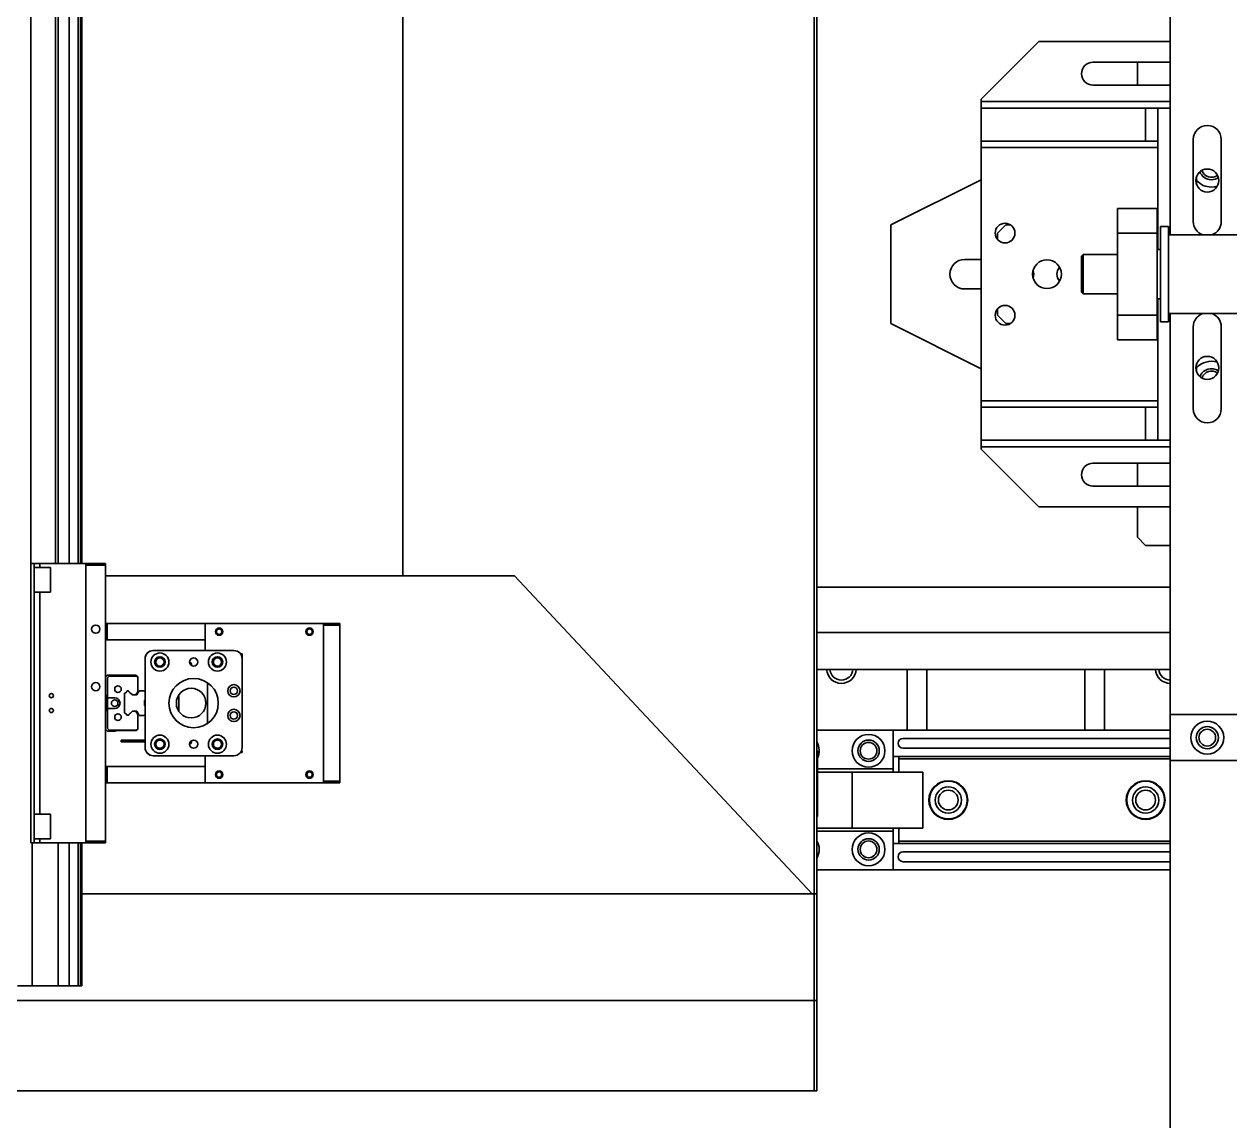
# Model space of a CAD drawing. Header units: millimetres. Extents: x -1052 to 3351, y 0 to 2015.
# Drawn here: x -389.1 to -378.26, y 1675.9 to 1685.77 of the extents above; entities that cross this region are included whole.
import ezdxf

# ---------------------------------------------------------------- set-up
doc = ezdxf.new("R2010")
doc.units = ezdxf.units.MM

msp = doc.modelspace()

# ---------------------------------------------------------------- linework, layer by layer
at = {"color": 7, "linetype": 'Continuous', "lineweight": 35}
for p, q in [((-389.0445, 1678.402), (-389.0445, 1705.5597)), ((-389.0445, 1678.402), (-389.0445, 1705.5597)), ((-388.8226, 1680.9166), (-388.8226, 1704.5835)), ((-388.8226, 1680.9166), (-388.8226, 1704.5835)), ((-388.7995, 1704.5835), (-388.7995, 1680.9166)), ((-388.7995, 1704.5835), (-388.7995, 1680.9166)), ((-388.6981, 1680.9166), (-388.6981, 1704.5835)), ((-388.6981, 1680.9166), (-388.6981, 1704.5835)), ((-388.6185, 1704.5835), (-388.6185, 1680.9166)), ((-388.6185, 1704.5835), (-388.6185, 1680.9166)), ((-388.5968, 1704.5835), (-388.5968, 1680.9166)), ((-388.5968, 1704.5835), (-388.5968, 1680.9166)), ((-388.5859, 1680.9166), (-388.5859, 1704.5835)), ((-388.5859, 1680.9166), (-388.5859, 1704.5835)), ((-378.7938, 1693.2956), (-378.7938, 1683.8749)), ((-378.7938, 1693.2956), (-378.7938, 1683.8749)), ((-381.9962, 1677.9434), (-381.9962, 1689.1186)), ((-381.9962, 1677.9434), (-381.9962, 1689.1186)), ((-381.974, 1677.9434), (-381.974, 1689.1408)), ((-381.974, 1677.9434), (-381.974, 1689.1408)), ((-385.6987, 1680.8056), (-385.6987, 1686.2342)), ((-385.6987, 1680.8056), (-385.6987, 1686.2342)), ((-379.9771, 1685.613), (-380.4948, 1685.0953)), ((-379.9771, 1685.613), (-380.4948, 1685.0953)), ((-378.7938, 1685.613), (-379.9771, 1685.613)), ((-378.7938, 1685.613), (-379.9771, 1685.613)), ((-378.7938, 1685.4281), (-379.489, 1685.4281)), ((-378.7938, 1685.4281), (-379.489, 1685.4281)), ((-379.0896, 1685.221), (-379.0896, 1685.4281)), ((-379.0896, 1685.221), (-379.0896, 1685.4281)), ((-379.489, 1685.221), (-378.7938, 1685.221)), ((-379.489, 1685.221), (-378.7938, 1685.221)), ((-380.4948, 1685.0953), (-380.4948, 1685.0731)), ((-380.4948, 1685.0953), (-380.4948, 1685.0731)), ((-380.4948, 1685.0139), (-380.4948, 1685.0731)), ((-380.4948, 1685.0731), (-378.7938, 1685.0731)), ((-380.4948, 1685.0139), (-380.4948, 1685.0731)), ((-380.4948, 1685.0731), (-378.7938, 1685.0731)), ((-380.4948, 1685.0139), (-380.4948, 1684.7181)), ((-380.4948, 1685.0139), (-379.0156, 1685.0139)), ((-380.4948, 1685.0139), (-380.4948, 1684.7181)), ((-380.4948, 1685.0139), (-379.0156, 1685.0139)), ((-379.0156, 1685.0139), (-379.0156, 1684.7181)), ((-379.0156, 1685.0139), (-378.9047, 1685.0139)), ((-379.0156, 1685.0139), (-379.0156, 1684.7181)), ((-379.0156, 1685.0139), (-378.9047, 1685.0139)), ((-378.9047, 1685.0139), (-378.9047, 1684.7181)), ((-378.9047, 1685.0139), (-378.7938, 1685.0139)), ((-378.9047, 1683.7418), (-378.9047, 1685.0139)), ((-378.9047, 1685.0139), (-378.9047, 1684.7181)), ((-378.9047, 1685.0139), (-378.7938, 1685.0139)), ((-378.9047, 1683.7418), (-378.9047, 1685.0139)), ((-380.4948, 1684.7181), (-379.0156, 1684.7181)), ((-380.4948, 1684.6589), (-380.4948, 1684.7181)), ((-380.4948, 1684.7181), (-379.0156, 1684.7181)), ((-380.4948, 1684.6589), (-380.4948, 1684.7181)), ((-379.0156, 1684.7181), (-378.9047, 1684.7181)), ((-379.0156, 1684.7181), (-378.9047, 1684.7181)), ((-378.5867, 1683.9933), (-378.5867, 1684.7329)), ((-378.5867, 1683.9933), (-378.5867, 1684.7329)), ((-378.3352, 1684.7329), (-378.3352, 1683.9933)), ((-378.3352, 1684.7329), (-378.3352, 1683.9933)), ((-380.4948, 1684.6589), (-380.4948, 1682.381)), ((-378.9047, 1684.6589), (-380.4948, 1684.6589)), ((-380.4948, 1684.6589), (-380.4948, 1682.381)), ((-378.9047, 1684.6589), (-380.4948, 1684.6589)), ((-378.5571, 1684.4015), (-378.5571, 1684.3246)), ((-378.5571, 1684.4015), (-378.5571, 1684.3246)), ((-380.4948, 1684.3705), (-381.3084, 1683.9637)), ((-380.4948, 1684.3705), (-381.3084, 1683.9637)), ((-379.2671, 1683.8897), (-379.2671, 1684.1116)), ((-379.2671, 1684.1116), (-378.9121, 1684.1116)), ((-379.2671, 1683.8897), (-379.2671, 1684.1116)), ((-379.2671, 1684.1116), (-378.9121, 1684.1116)), ((-378.9121, 1684.1116), (-378.9121, 1683.8897)), ((-378.9121, 1684.1116), (-378.9121, 1683.8897)), ((-381.3084, 1683.0762), (-381.3084, 1683.9637)), ((-381.3084, 1683.0762), (-381.3084, 1683.9637)), ((-380.2729, 1683.9637), (-380.3469, 1683.8897)), ((-380.2729, 1683.9637), (-380.3469, 1683.8897)), ((-380.2729, 1683.9637), (-380.2313, 1683.9637)), ((-380.2729, 1683.9637), (-380.2313, 1683.9637)), ((-378.8085, 1683.9489), (-378.8825, 1683.9489)), ((-378.8825, 1683.091), (-378.8825, 1683.9489)), ((-378.8085, 1683.9489), (-378.8825, 1683.9489)), ((-378.8825, 1683.091), (-378.8825, 1683.9489)), ((-378.8085, 1683.091), (-378.8085, 1683.9489)), ((-378.8085, 1683.091), (-378.8085, 1683.9489)), ((-380.3469, 1683.8897), (-380.3469, 1683.831)), ((-380.3469, 1683.8897), (-380.3469, 1683.831)), ((-378.9121, 1683.8897), (-379.2671, 1683.8897)), ((-379.2671, 1683.8897), (-379.2671, 1683.1501)), ((-378.9121, 1683.8897), (-379.2671, 1683.8897)), ((-379.2671, 1683.8897), (-379.2671, 1683.1501)), ((-378.9121, 1683.1501), (-378.9121, 1683.8897)), ((-378.9121, 1683.1501), (-378.9121, 1683.8897)), ((-378.1281, 1683.8749), (-378.8085, 1683.8749)), ((-378.1281, 1683.8749), (-378.8085, 1683.8749)), ((-378.8825, 1683.7418), (-378.9121, 1683.7418)), ((-378.8825, 1683.7418), (-378.9121, 1683.7418)), ((-380.6427, 1683.6531), (-380.4948, 1683.6531)), ((-380.6427, 1683.6531), (-380.4948, 1683.6531)), ((-379.5777, 1683.6974), (-379.5925, 1683.6826)), ((-379.5777, 1683.6974), (-379.5925, 1683.6826)), ((-379.5925, 1683.3572), (-379.5925, 1683.6826)), ((-379.5925, 1683.3572), (-379.5925, 1683.6826)), ((-379.2671, 1683.6974), (-379.5777, 1683.6974)), ((-379.5777, 1683.6974), (-379.5777, 1683.3429)), ((-379.2671, 1683.6974), (-379.5777, 1683.6974)), ((-379.5777, 1683.6974), (-379.5777, 1683.3429)), ((-380.4948, 1683.3868), (-380.6427, 1683.3868)), ((-380.4948, 1683.3868), (-380.6427, 1683.3868)), ((-379.5925, 1683.3572), (-379.5777, 1683.3424)), ((-379.5925, 1683.3572), (-379.5777, 1683.3424)), ((-379.5777, 1683.3429), (-379.5777, 1683.3424)), ((-379.5777, 1683.3429), (-379.5777, 1683.3424)), ((-379.5777, 1683.3424), (-379.2671, 1683.3424)), ((-379.5777, 1683.3424), (-379.2671, 1683.3424)), ((-378.9121, 1683.298), (-378.8825, 1683.298)), ((-378.9121, 1683.298), (-378.8825, 1683.298)), ((-378.9047, 1682.026), (-378.9047, 1683.298)), ((-378.9047, 1682.026), (-378.9047, 1683.298)), ((-380.3469, 1683.2088), (-380.3469, 1683.1501)), ((-380.3469, 1683.2088), (-380.3469, 1683.1501)), ((-381.3084, 1683.0762), (-380.4948, 1682.6694)), ((-381.3084, 1683.0762), (-380.4948, 1682.6694)), ((-380.3469, 1683.1501), (-380.2729, 1683.0762)), ((-380.3469, 1683.1501), (-380.2729, 1683.0762)), ((-380.2729, 1683.0762), (-380.2313, 1683.0762)), ((-380.2729, 1683.0762), (-380.2313, 1683.0762)), ((-379.2671, 1683.1501), (-378.9121, 1683.1501)), ((-379.2671, 1682.9283), (-379.2671, 1683.1501)), ((-379.2671, 1683.1501), (-378.9121, 1683.1501)), ((-379.2671, 1682.9283), (-379.2671, 1683.1501)), ((-378.9121, 1683.1501), (-378.9121, 1682.9283)), ((-378.9121, 1683.1501), (-378.9121, 1682.9283)), ((-378.8825, 1683.091), (-378.8085, 1683.091)), ((-378.8825, 1683.091), (-378.8085, 1683.091)), ((-378.8085, 1683.1649), (-378.1281, 1683.1649)), ((-378.8085, 1683.1649), (-378.1281, 1683.1649)), ((-378.7938, 1683.1649), (-378.7938, 1679.5557)), ((-378.7938, 1683.1649), (-378.7938, 1679.5557)), ((-378.5867, 1682.307), (-378.5867, 1683.0466)), ((-378.5867, 1682.307), (-378.5867, 1683.0466)), ((-378.3352, 1683.0466), (-378.3352, 1682.307)), ((-378.3352, 1683.0466), (-378.3352, 1682.307)), ((-378.9121, 1682.9283), (-379.2671, 1682.9283)), ((-378.9121, 1682.9283), (-379.2671, 1682.9283)), ((-378.5571, 1682.7152), (-378.5571, 1682.6384)), ((-378.5571, 1682.7152), (-378.5571, 1682.6384)), ((-380.4948, 1682.381), (-378.9047, 1682.381)), ((-380.4948, 1682.3218), (-380.4948, 1682.381)), ((-380.4948, 1682.381), (-378.9047, 1682.381)), ((-380.4948, 1682.3218), (-380.4948, 1682.381)), ((-380.4948, 1682.026), (-380.4948, 1682.3218)), ((-380.4948, 1682.3218), (-379.0156, 1682.3218)), ((-380.4948, 1682.026), (-380.4948, 1682.3218)), ((-380.4948, 1682.3218), (-379.0156, 1682.3218)), ((-379.0156, 1682.026), (-379.0156, 1682.3218)), ((-379.0156, 1682.3218), (-378.9047, 1682.3218)), ((-379.0156, 1682.026), (-379.0156, 1682.3218)), ((-379.0156, 1682.3218), (-378.9047, 1682.3218)), ((-378.9047, 1682.026), (-378.9047, 1682.3218)), ((-378.9047, 1682.026), (-378.9047, 1682.3218)), ((-380.4948, 1682.026), (-379.0156, 1682.026)), ((-380.4948, 1681.9668), (-380.4948, 1682.026)), ((-380.4948, 1682.026), (-379.0156, 1682.026)), ((-380.4948, 1681.9668), (-380.4948, 1682.026)), ((-379.0156, 1682.026), (-378.9047, 1682.026)), ((-379.0156, 1682.026), (-378.9047, 1682.026)), ((-378.7938, 1682.026), (-378.9047, 1682.026)), ((-378.7938, 1682.026), (-378.9047, 1682.026)), ((-380.4948, 1681.9668), (-380.4948, 1681.9446)), ((-378.7938, 1681.9668), (-380.4948, 1681.9668)), ((-380.4948, 1681.9668), (-380.4948, 1681.9446)), ((-378.7938, 1681.9668), (-380.4948, 1681.9668)), ((-380.4948, 1681.9446), (-379.9771, 1681.4269)), ((-380.4948, 1681.9446), (-379.9771, 1681.4269)), ((-379.489, 1681.8189), (-378.7938, 1681.8189)), ((-379.489, 1681.8189), (-378.7938, 1681.8189)), ((-379.0896, 1681.6118), (-379.0896, 1681.8189)), ((-379.0896, 1681.6118), (-379.0896, 1681.8189)), ((-378.7938, 1681.6118), (-379.489, 1681.6118)), ((-378.7938, 1681.6118), (-379.489, 1681.6118)), ((-378.7938, 1681.4269), (-379.9771, 1681.4269)), ((-378.7938, 1681.4269), (-379.9771, 1681.4269)), ((-379.0896, 1681.1532), (-379.0896, 1681.4269)), ((-379.0896, 1681.1532), (-379.0896, 1681.4269)), ((-379.0896, 1681.1532), (-379.0156, 1681.0793)), ((-379.0896, 1681.1532), (-379.0156, 1681.0793)), ((-378.7938, 1681.0793), (-379.0156, 1681.0793)), ((-378.7938, 1681.0793), (-379.0156, 1681.0793)), ((-389.0445, 1680.9166), (-389.0149, 1680.9166)), ((-389.0445, 1680.9166), (-389.0149, 1680.9166)), ((-389.0149, 1680.9166), (-389.0149, 1680.8796)), ((-389.0149, 1680.9166), (-388.9631, 1680.9166)), ((-389.0149, 1680.9166), (-389.0149, 1680.8796)), ((-389.0149, 1680.9166), (-388.9631, 1680.9166)), ((-388.9631, 1680.8796), (-388.9631, 1680.9166)), ((-388.9631, 1680.9166), (-388.549, 1680.9166)), ((-388.9631, 1680.8796), (-388.9631, 1680.9166)), ((-388.9631, 1680.9166), (-388.549, 1680.9166)), ((-388.549, 1678.4019), (-388.549, 1680.9166)), ((-388.3715, 1680.9166), (-388.549, 1680.9166)), ((-388.549, 1678.4019), (-388.549, 1680.9166)), ((-388.3715, 1680.9166), (-388.549, 1680.9166)), ((-388.549, 1678.4167), (-388.549, 1680.9018)), ((-388.549, 1680.9018), (-388.3715, 1680.9018)), ((-388.549, 1678.4167), (-388.549, 1680.9018)), ((-388.549, 1680.9018), (-388.3715, 1680.9018)), ((-388.3715, 1680.9166), (-388.3715, 1680.9018)), ((-388.3715, 1680.9166), (-388.3715, 1680.9018)), ((-388.3715, 1680.9018), (-388.3715, 1678.4167)), ((-388.3715, 1680.9018), (-388.3715, 1678.4167)), ((-388.9631, 1680.8796), (-389.0149, 1680.8796)), ((-389.0149, 1680.8796), (-389.0149, 1680.6577)), ((-388.9631, 1680.8796), (-389.0149, 1680.8796)), ((-389.0149, 1680.8796), (-389.0149, 1680.6577)), ((-388.867, 1680.8796), (-388.9631, 1680.8796)), ((-388.867, 1680.8796), (-388.9631, 1680.8796)), ((-388.867, 1680.6577), (-388.867, 1680.8796)), ((-388.867, 1680.6577), (-388.867, 1680.8796)), ((-388.3715, 1680.8056), (-384.6944, 1680.8056)), ((-388.3715, 1680.8056), (-384.6944, 1680.8056)), ((-384.6944, 1680.8056), (-382.0167, 1677.9434)), ((-384.6944, 1680.8056), (-382.0167, 1677.9434)), ((-378.7938, 1680.7021), (-381.974, 1680.7021)), ((-378.7938, 1680.7021), (-381.974, 1680.7021)), ((-389.0149, 1680.6577), (-389.0149, 1678.6608)), ((-388.9631, 1680.6577), (-389.0149, 1680.6577)), ((-389.0149, 1680.6577), (-389.0149, 1678.6608)), ((-388.9631, 1680.6577), (-389.0149, 1680.6577)), ((-388.9631, 1678.6608), (-388.9631, 1680.6577)), ((-388.9631, 1680.6577), (-388.867, 1680.6577)), ((-388.9631, 1678.6608), (-388.9631, 1680.6577)), ((-388.9631, 1680.6577), (-388.867, 1680.6577)), ((-388.3567, 1680.3767), (-388.3715, 1680.3767)), ((-388.3567, 1680.3767), (-388.3715, 1680.3767)), ((-388.3567, 1680.3767), (-387.4765, 1680.3767)), ((-388.3567, 1680.2287), (-388.3567, 1680.3767)), ((-388.3567, 1680.3767), (-387.4765, 1680.3767)), ((-388.3567, 1680.2287), (-388.3567, 1680.3767)), ((-387.4765, 1680.3767), (-387.4765, 1680.1326)), ((-386.4115, 1680.3767), (-387.4765, 1680.3767)), ((-387.4765, 1680.3767), (-387.4765, 1680.1326)), ((-386.4115, 1680.3767), (-387.4765, 1680.3767)), ((-386.4115, 1678.9418), (-386.4115, 1680.3767)), ((-386.2636, 1680.3767), (-386.4115, 1680.3767)), ((-386.4115, 1678.9418), (-386.4115, 1680.3767)), ((-386.2636, 1680.3767), (-386.4115, 1680.3767)), ((-386.4115, 1678.9566), (-386.4115, 1680.3619)), ((-386.4115, 1680.3619), (-386.2636, 1680.3619)), ((-386.4115, 1678.9566), (-386.4115, 1680.3619)), ((-386.4115, 1680.3619), (-386.2636, 1680.3619)), ((-386.2636, 1680.3619), (-386.2636, 1680.3767)), ((-386.2636, 1680.3619), (-386.2636, 1680.3767)), ((-386.2636, 1680.3619), (-386.2636, 1678.9566)), ((-386.2636, 1680.3619), (-386.2636, 1678.9566)), ((-378.7938, 1680.2953), (-381.974, 1680.2953)), ((-378.7938, 1680.2953), (-381.974, 1680.2953)), ((-388.3567, 1680.2287), (-388.3715, 1680.2287)), ((-388.3567, 1680.2287), (-388.3715, 1680.2287)), ((-387.4765, 1680.2287), (-388.3567, 1680.2287)), ((-387.4765, 1680.2287), (-388.3567, 1680.2287)), ((-388.0164, 1680.0586), (-388.0164, 1679.2599)), ((-388.0164, 1680.0586), (-388.0164, 1679.2599)), ((-387.2177, 1680.1326), (-387.9425, 1680.1326)), ((-387.2177, 1680.1326), (-387.9425, 1680.1326)), ((-387.1437, 1680.103), (-387.1585, 1680.103)), ((-387.1437, 1680.103), (-387.1585, 1680.103)), ((-387.1499, 1680.0882), (-387.1437, 1680.0882)), ((-387.1499, 1680.0882), (-387.1437, 1680.0882)), ((-387.1437, 1680.0882), (-387.1437, 1680.103)), ((-387.1437, 1680.0882), (-387.1437, 1680.103)), ((-387.1437, 1680.0882), (-387.1437, 1680.0586)), ((-387.1437, 1680.0882), (-387.1437, 1680.0586)), ((-387.1437, 1679.2599), (-387.1437, 1680.0586)), ((-387.1437, 1679.2599), (-387.1437, 1680.0586)), ((-378.7938, 1679.9625), (-381.974, 1679.9625)), ((-378.7938, 1679.9625), (-381.974, 1679.9625)), ((-381.1604, 1679.4152), (-381.1604, 1679.9625)), ((-381.1604, 1679.4152), (-381.1604, 1679.9625)), ((-380.9829, 1679.4152), (-380.9829, 1679.9625)), ((-380.9829, 1679.4152), (-380.9829, 1679.9625)), ((-379.5629, 1679.4152), (-379.5629, 1679.9625)), ((-379.5629, 1679.4152), (-379.5629, 1679.9625)), ((-379.3854, 1679.4152), (-379.3854, 1679.9625)), ((-379.3854, 1679.4152), (-379.3854, 1679.9625)), ((-388.3552, 1679.9107), (-388.3715, 1679.8944)), ((-388.3552, 1679.9107), (-388.3715, 1679.8944)), ((-388.3552, 1679.9107), (-388.0993, 1679.9107)), ((-388.3552, 1679.9107), (-388.0993, 1679.9107)), ((-388.3552, 1679.8878), (-388.3411, 1679.9018)), ((-388.3552, 1679.8878), (-388.3411, 1679.9018)), ((-388.3552, 1679.8878), (-388.3552, 1679.7073)), ((-388.3552, 1679.8878), (-388.3552, 1679.7073)), ((-388.0925, 1679.9018), (-388.3411, 1679.9018)), ((-388.0925, 1679.9018), (-388.3411, 1679.9018)), ((-388.083, 1679.8944), (-388.0993, 1679.9107)), ((-388.083, 1679.8944), (-388.0993, 1679.9107)), ((-388.0925, 1679.9018), (-388.083, 1679.8923)), ((-388.0925, 1679.9018), (-388.083, 1679.8923)), ((-388.083, 1679.8923), (-388.083, 1679.8944)), ((-388.083, 1679.8923), (-388.083, 1679.8944)), ((-388.083, 1679.8923), (-388.083, 1679.7619)), ((-388.083, 1679.8923), (-388.083, 1679.7619)), ((-387.4544, 1679.4764), (-387.4544, 1679.8421)), ((-387.4544, 1679.4764), (-387.4544, 1679.8421)), ((-388.3684, 1679.7313), (-388.3715, 1679.7343)), ((-388.3684, 1679.7313), (-388.3715, 1679.7343)), ((-388.3641, 1679.7208), (-388.3641, 1679.5977)), ((-388.3641, 1679.7208), (-388.3641, 1679.5977)), ((-388.1997, 1679.7496), (-388.2013, 1679.7476)), ((-388.1997, 1679.7496), (-388.2013, 1679.7476)), ((-388.2013, 1679.5707), (-388.2013, 1679.7476)), ((-388.2013, 1679.5707), (-388.2013, 1679.7476)), ((-388.1791, 1679.7692), (-388.1811, 1679.7672)), ((-388.1791, 1679.7692), (-388.1811, 1679.7672)), ((-388.181, 1679.7675), (-388.1799, 1679.7683)), ((-388.181, 1679.7675), (-388.1799, 1679.7683)), ((-388.1791, 1679.7692), (-388.1659, 1679.7692)), ((-388.1791, 1679.7692), (-388.1659, 1679.7692)), ((-388.1639, 1679.7672), (-388.1659, 1679.7692)), ((-388.1639, 1679.7672), (-388.1659, 1679.7692)), ((-388.1468, 1679.7499), (-388.1301, 1679.7332)), ((-388.1468, 1679.7499), (-388.1301, 1679.7332)), ((-388.0911, 1679.7332), (-388.1301, 1679.7332)), ((-388.0911, 1679.7332), (-388.1301, 1679.7332)), ((-388.0996, 1679.7332), (-388.083, 1679.7619)), ((-388.0996, 1679.7332), (-388.083, 1679.7619)), ((-388.0697, 1679.7702), (-388.0911, 1679.7332)), ((-388.0697, 1679.7702), (-388.0911, 1679.7332)), ((-388.0283, 1679.7702), (-388.0697, 1679.7702)), ((-388.0283, 1679.7702), (-388.0697, 1679.7702)), ((-388.0283, 1679.7702), (-388.0164, 1679.7584)), ((-388.0283, 1679.7702), (-388.0164, 1679.7584)), ((-387.714, 1679.7317), (-387.714, 1679.5868)), ((-387.714, 1679.7317), (-387.714, 1679.5868)), ((-388.2901, 1679.7073), (-388.3552, 1679.7073)), ((-388.3552, 1679.7073), (-388.3552, 1679.6112)), ((-388.2901, 1679.7073), (-388.3552, 1679.7073)), ((-388.3552, 1679.7073), (-388.3552, 1679.6112)), ((-388.3552, 1679.6112), (-388.3552, 1679.4307)), ((-388.3552, 1679.6112), (-388.2901, 1679.6112)), ((-388.3552, 1679.6112), (-388.3552, 1679.4307)), ((-388.3552, 1679.6112), (-388.2901, 1679.6112)), ((-388.0164, 1679.6874), (-388.0224, 1679.6814)), ((-388.0164, 1679.6874), (-388.0224, 1679.6814)), ((-388.0224, 1679.6371), (-388.0224, 1679.6814)), ((-388.0224, 1679.6371), (-388.0224, 1679.6814)), ((-388.0224, 1679.6371), (-388.0164, 1679.6311)), ((-388.0224, 1679.6371), (-388.0164, 1679.6311)), ((-388.3715, 1679.5842), (-388.3684, 1679.5872)), ((-388.3715, 1679.5842), (-388.3684, 1679.5872)), ((-388.2013, 1679.5707), (-388.1995, 1679.5688)), ((-388.2013, 1679.5707), (-388.1995, 1679.5688)), ((-388.181, 1679.551), (-388.1788, 1679.5493)), ((-388.181, 1679.551), (-388.1788, 1679.5493)), ((-388.1791, 1679.5493), (-388.1799, 1679.5502)), ((-388.1791, 1679.5493), (-388.1799, 1679.5502)), ((-388.1788, 1679.5493), (-388.1791, 1679.5493)), ((-388.1788, 1679.5493), (-388.1791, 1679.5493)), ((-388.1662, 1679.5493), (-388.1788, 1679.5493)), ((-388.1662, 1679.5493), (-388.1788, 1679.5493)), ((-388.1662, 1679.5493), (-388.164, 1679.551)), ((-388.1662, 1679.5493), (-388.164, 1679.551)), ((-388.1301, 1679.5853), (-388.1468, 1679.5686)), ((-388.1301, 1679.5853), (-388.1468, 1679.5686)), ((-388.1301, 1679.5853), (-388.0911, 1679.5853)), ((-388.1301, 1679.5853), (-388.0911, 1679.5853)), ((-388.0996, 1679.5853), (-388.083, 1679.5566)), ((-388.0996, 1679.5853), (-388.083, 1679.5566)), ((-388.0911, 1679.5853), (-388.0697, 1679.5483)), ((-388.0911, 1679.5853), (-388.0697, 1679.5483)), ((-388.083, 1679.5566), (-388.083, 1679.4262)), ((-388.083, 1679.5566), (-388.083, 1679.4262)), ((-388.0697, 1679.5483), (-388.0283, 1679.5483)), ((-388.0697, 1679.5483), (-388.0283, 1679.5483)), ((-388.0164, 1679.5601), (-388.0283, 1679.5483)), ((-388.0164, 1679.5601), (-388.0283, 1679.5483)), ((-378.7938, 1679.1415), (-378.7938, 1679.5557)), ((-376.538, 1679.5557), (-378.7938, 1679.5557)), ((-378.7938, 1679.1415), (-378.7938, 1679.5557)), ((-376.538, 1679.5557), (-378.7938, 1679.5557)), ((-388.3552, 1679.4078), (-388.3715, 1679.4241)), ((-388.3552, 1679.4078), (-388.3715, 1679.4241)), ((-388.3411, 1679.4167), (-388.3552, 1679.4307)), ((-388.3411, 1679.4167), (-388.3552, 1679.4307)), ((-388.3552, 1679.4078), (-388.2827, 1679.4078)), ((-388.3552, 1679.4078), (-388.2827, 1679.4078)), ((-388.3411, 1679.4167), (-388.0925, 1679.4167)), ((-388.3411, 1679.4167), (-388.0925, 1679.4167)), ((-388.2783, 1679.4122), (-388.2827, 1679.4078)), ((-388.2783, 1679.4122), (-388.2827, 1679.4078)), ((-388.2783, 1679.4122), (-388.0948, 1679.4122)), ((-388.2783, 1679.4122), (-388.0948, 1679.4122)), ((-388.083, 1679.4241), (-388.0948, 1679.4122)), ((-388.083, 1679.4241), (-388.0948, 1679.4122)), ((-388.083, 1679.4262), (-388.0925, 1679.4167)), ((-388.083, 1679.4262), (-388.0925, 1679.4167)), ((-388.083, 1679.4262), (-388.083, 1679.4241)), ((-388.083, 1679.4262), (-388.083, 1679.4241)), ((-381.2862, 1679.4152), (-381.974, 1679.4152)), ((-381.2862, 1679.4152), (-381.974, 1679.4152)), ((-378.7938, 1679.4152), (-381.2862, 1679.4152)), ((-381.2862, 1679.0676), (-381.2862, 1679.4152)), ((-378.7938, 1679.4152), (-381.2862, 1679.4152)), ((-381.2862, 1679.0676), (-381.2862, 1679.4152)), ((-388.2309, 1679.3264), (-388.2309, 1679.3116)), ((-388.2013, 1679.3264), (-388.2309, 1679.3264)), ((-388.2309, 1679.3264), (-388.2309, 1679.3116)), ((-388.2013, 1679.3264), (-388.2309, 1679.3264)), ((-388.2013, 1679.3116), (-388.2309, 1679.3116)), ((-388.2013, 1679.3116), (-388.2309, 1679.3116)), ((-388.2013, 1679.3116), (-388.2013, 1679.3264)), ((-388.0164, 1679.3264), (-388.2013, 1679.3264)), ((-388.2013, 1679.3116), (-388.2013, 1679.3264)), ((-388.0164, 1679.3264), (-388.2013, 1679.3264)), ((-388.0164, 1679.3116), (-388.2013, 1679.3116)), ((-388.0164, 1679.3116), (-388.2013, 1679.3116)), ((-378.7938, 1679.3412), (-381.1974, 1679.3412)), ((-378.7938, 1679.3412), (-381.1974, 1679.3412)), ((-387.9425, 1679.1859), (-387.2177, 1679.1859)), ((-387.9425, 1679.1859), (-387.2177, 1679.1859)), ((-387.4765, 1679.1859), (-387.4765, 1678.9418)), ((-387.4765, 1679.1859), (-387.4765, 1678.9418)), ((-387.1585, 1679.2155), (-387.1437, 1679.2155)), ((-387.1585, 1679.2155), (-387.1437, 1679.2155)), ((-387.1437, 1679.2303), (-387.1499, 1679.2303)), ((-387.1437, 1679.2303), (-387.1499, 1679.2303)), ((-387.1437, 1679.2155), (-387.1437, 1679.2303)), ((-387.1437, 1679.2155), (-387.1437, 1679.2303)), ((-381.974, 1679.2303), (-381.9668, 1679.2303)), ((-381.974, 1679.2303), (-381.9668, 1679.2303)), ((-381.9668, 1678.6386), (-381.9668, 1679.2303)), ((-381.9668, 1678.6386), (-381.9668, 1679.2303)), ((-381.2344, 1679.1785), (-381.2862, 1679.1785)), ((-381.2344, 1679.1785), (-381.2862, 1679.1785)), ((-381.2344, 1679.1563), (-381.2344, 1679.1785)), ((-381.2344, 1679.1785), (-378.7938, 1679.1785)), ((-381.2344, 1679.1563), (-381.2344, 1679.1785)), ((-381.2344, 1679.1785), (-378.7938, 1679.1785)), ((-381.1974, 1679.2525), (-378.7938, 1679.2525)), ((-381.1974, 1679.2525), (-378.7938, 1679.2525)), ((-388.3715, 1679.0898), (-388.3567, 1679.0898)), ((-388.3715, 1679.0898), (-388.3567, 1679.0898)), ((-388.3567, 1679.0898), (-387.4765, 1679.0898)), ((-388.3567, 1678.9418), (-388.3567, 1679.0898)), ((-388.3567, 1679.0898), (-387.4765, 1679.0898)), ((-388.3567, 1678.9418), (-388.3567, 1679.0898)), ((-381.9668, 1679.0676), (-381.2862, 1679.0676)), ((-381.9668, 1679.0676), (-381.2862, 1679.0676)), ((-381.2862, 1679.0676), (-381.2862, 1679.038)), ((-381.2862, 1679.0676), (-381.2862, 1679.038)), ((-378.7938, 1679.1563), (-381.2344, 1679.1563)), ((-381.2344, 1679.1563), (-381.2344, 1679.038)), ((-378.7938, 1679.1563), (-381.2344, 1679.1563)), ((-381.2344, 1679.1563), (-381.2344, 1679.038)), ((-376.5454, 1679.1415), (-378.7938, 1679.1415)), ((-378.7938, 1679.1415), (-378.7938, 1674.7761)), ((-376.5454, 1679.1415), (-378.7938, 1679.1415)), ((-378.7938, 1679.1415), (-378.7938, 1674.7761)), ((-386.2636, 1678.9566), (-386.4115, 1678.9566)), ((-386.2636, 1678.9566), (-386.4115, 1678.9566)), ((-386.2636, 1678.9418), (-386.2636, 1678.9566)), ((-386.2636, 1678.9418), (-386.2636, 1678.9566)), ((-381.9668, 1679.038), (-381.656, 1679.038)), ((-381.9668, 1679.038), (-381.656, 1679.038)), ((-381.656, 1679.038), (-381.656, 1678.5351)), ((-381.656, 1679.038), (-381.0199, 1679.038)), ((-381.656, 1679.038), (-381.656, 1678.5351)), ((-381.656, 1679.038), (-381.0199, 1679.038)), ((-381.0199, 1678.5351), (-381.0199, 1679.038)), ((-381.0199, 1678.5351), (-381.0199, 1679.038)), ((-388.3715, 1678.9418), (-388.3567, 1678.9418)), ((-388.3715, 1678.9418), (-388.3567, 1678.9418)), ((-387.4765, 1678.9418), (-388.3567, 1678.9418)), ((-387.4765, 1678.9418), (-388.3567, 1678.9418)), ((-387.4765, 1678.9418), (-386.4115, 1678.9418)), ((-387.4765, 1678.9418), (-386.4115, 1678.9418)), ((-386.4115, 1678.9418), (-386.2636, 1678.9418)), ((-386.4115, 1678.9418), (-386.2636, 1678.9418)), ((-388.9631, 1678.6608), (-389.0149, 1678.6608)), ((-389.0149, 1678.6608), (-389.0149, 1678.4389)), ((-388.9631, 1678.6608), (-389.0149, 1678.6608)), ((-389.0149, 1678.6608), (-389.0149, 1678.4389)), ((-388.867, 1678.6608), (-388.9631, 1678.6608)), ((-388.867, 1678.6608), (-388.9631, 1678.6608)), ((-388.867, 1678.4389), (-388.867, 1678.6608)), ((-388.867, 1678.4389), (-388.867, 1678.6608)), ((-381.974, 1678.6386), (-381.9668, 1678.6386)), ((-381.974, 1678.6386), (-381.9668, 1678.6386)), ((-381.974, 1678.5351), (-381.656, 1678.5351)), ((-381.974, 1678.5351), (-381.656, 1678.5351)), ((-381.656, 1678.5351), (-381.0199, 1678.5351)), ((-381.656, 1678.5351), (-381.0199, 1678.5351)), ((-381.2862, 1678.5351), (-381.2862, 1678.5055)), ((-381.2862, 1678.5351), (-381.2862, 1678.5055)), ((-381.2344, 1678.5351), (-381.2344, 1678.4167)), ((-381.2344, 1678.5351), (-381.2344, 1678.4167)), ((-389.0149, 1678.4019), (-389.0149, 1678.4389)), ((-389.0149, 1678.4389), (-388.9631, 1678.4389)), ((-389.0149, 1678.4019), (-389.0149, 1678.4389)), ((-389.0149, 1678.4389), (-388.9631, 1678.4389)), ((-388.9631, 1678.4019), (-388.9631, 1678.4389)), ((-388.9631, 1678.4389), (-388.867, 1678.4389)), ((-388.9631, 1678.4019), (-388.9631, 1678.4389)), ((-388.9631, 1678.4389), (-388.867, 1678.4389)), ((-388.3715, 1678.4167), (-388.549, 1678.4167)), ((-388.3715, 1678.4167), (-388.549, 1678.4167)), ((-388.3715, 1678.4167), (-388.3715, 1678.4019)), ((-388.3715, 1678.4167), (-388.3715, 1678.4019)), ((-381.2862, 1678.5055), (-381.974, 1678.5055)), ((-381.2862, 1678.5055), (-381.974, 1678.5055)), ((-381.2862, 1678.1579), (-381.2862, 1678.5055)), ((-381.2862, 1678.1579), (-381.2862, 1678.5055)), ((-381.2344, 1678.4167), (-378.7938, 1678.4167)), ((-381.2344, 1678.3946), (-381.2344, 1678.4167)), ((-381.2344, 1678.4167), (-378.7938, 1678.4167)), ((-381.2344, 1678.3946), (-381.2344, 1678.4167)), ((-389.0328, 1678.402), (-389.0445, 1678.402)), ((-389.0328, 1678.402), (-389.0445, 1678.402)), ((-389.0328, 1677.1151), (-389.0328, 1678.402)), ((-389.0149, 1678.402), (-389.0328, 1678.402)), ((-389.0328, 1677.1151), (-389.0328, 1678.402)), ((-389.0149, 1678.402), (-389.0328, 1678.402)), ((-389.0149, 1678.4019), (-388.9631, 1678.4019)), ((-389.0149, 1678.4019), (-388.9631, 1678.4019)), ((-388.9631, 1678.4019), (-388.549, 1678.4019)), ((-388.9631, 1678.4019), (-388.549, 1678.4019)), ((-388.7995, 1678.4019), (-388.7995, 1677.1151)), ((-388.7995, 1678.4019), (-388.7995, 1677.1151)), ((-388.6981, 1677.1151), (-388.6981, 1678.4019)), ((-388.6981, 1677.1151), (-388.6981, 1678.4019)), ((-388.6185, 1678.4019), (-388.6185, 1677.1151)), ((-388.6185, 1678.4019), (-388.6185, 1677.1151)), ((-388.5968, 1678.4019), (-388.5968, 1677.1151)), ((-388.5968, 1678.4019), (-388.5968, 1677.1151)), ((-388.5859, 1677.1151), (-388.5859, 1678.4019)), ((-388.5859, 1677.1151), (-388.5859, 1678.4019)), ((-388.549, 1678.4019), (-388.3715, 1678.4019)), ((-388.549, 1678.4019), (-388.3715, 1678.4019)), ((-381.2862, 1678.3946), (-381.2344, 1678.3946)), ((-381.2862, 1678.3946), (-381.2344, 1678.3946)), ((-378.7938, 1678.3946), (-381.2344, 1678.3946)), ((-378.7938, 1678.3946), (-381.2344, 1678.3946)), ((-378.7938, 1678.3206), (-381.1974, 1678.3206)), ((-378.7938, 1678.3206), (-381.1974, 1678.3206)), ((-381.1974, 1678.2319), (-378.7938, 1678.2319)), ((-381.1974, 1678.2319), (-378.7938, 1678.2319)), ((-381.974, 1678.1579), (-381.2862, 1678.1579)), ((-381.974, 1678.1579), (-381.2862, 1678.1579)), ((-378.7938, 1678.1579), (-381.2862, 1678.1579)), ((-378.7938, 1678.1579), (-381.2862, 1678.1579)), ((-388.5859, 1677.9434), (-381.9962, 1677.9434)), ((-388.5859, 1677.9434), (-381.9962, 1677.9434)), ((-381.9962, 1676.9819), (-381.9962, 1677.9434)), ((-381.974, 1677.9434), (-381.9962, 1677.9434)), ((-381.9962, 1676.9819), (-381.9962, 1677.9434)), ((-381.974, 1677.9434), (-381.9962, 1677.9434)), ((-381.974, 1676.9819), (-381.974, 1677.9434)), ((-381.974, 1676.9819), (-381.974, 1677.9434)), ((-389.1653, 1677.1151), (-389.0328, 1677.1151)), ((-389.1653, 1677.1151), (-389.0328, 1677.1151)), ((-388.7995, 1677.1151), (-389.0328, 1677.1151)), ((-388.7995, 1677.1151), (-389.0328, 1677.1151)), ((-388.7995, 1677.1151), (-388.6981, 1677.1151)), ((-388.7995, 1677.1151), (-388.6981, 1677.1151)), ((-388.6981, 1677.1151), (-388.6185, 1677.1151)), ((-388.6981, 1677.1151), (-388.6185, 1677.1151)), ((-388.6185, 1677.1151), (-388.5968, 1677.1151)), ((-388.6185, 1677.1151), (-388.5968, 1677.1151)), ((-388.5968, 1677.1151), (-388.5859, 1677.1151)), ((-388.5968, 1677.1151), (-388.5859, 1677.1151)), ((-393.7853, 1676.9819), (-381.9962, 1676.9819)), ((-393.7853, 1676.9819), (-381.9962, 1676.9819)), ((-381.9962, 1676.1684), (-381.9962, 1676.9819)), ((-381.974, 1676.9819), (-381.9962, 1676.9819)), ((-381.9962, 1676.1684), (-381.9962, 1676.9819)), ((-381.974, 1676.9819), (-381.9962, 1676.9819)), ((-381.974, 1676.1684), (-381.974, 1676.9819)), ((-381.974, 1676.1684), (-381.974, 1676.9819)), ((-393.7853, 1676.1684), (-381.9962, 1676.1684)), ((-393.7853, 1676.1684), (-381.9962, 1676.1684)), ((-381.974, 1676.1684), (-381.9962, 1676.1684)), ((-381.974, 1676.1684), (-381.9962, 1676.1684))]:
    msp.add_line(p, q, dxfattribs=at)
msp.add_lwpolyline([(-378.424, 1684.3039), (-378.3931, 1684.3066), (-378.3708, 1684.312)], dxfattribs=at)
msp.add_lwpolyline([(-378.424, 1684.3039), (-378.3931, 1684.3066), (-378.3708, 1684.312)], dxfattribs=at)
for centre, radius in [((-378.4609, 1684.3631), 0.1035), ((-378.4609, 1684.3631), 0.1035), ((-380.2803, 1683.8897), 0.0888), ((-380.2803, 1683.8897), 0.0888), ((-379.9031, 1683.5199), 0.1294), ((-379.9031, 1683.5199), 0.1294), ((-380.2803, 1683.1501), 0.0888), ((-380.2803, 1683.1501), 0.0888), ((-378.4609, 1682.6768), 0.1035), ((-378.4609, 1682.6768), 0.1035), ((-388.4602, 1680.3249), 0.037), ((-388.4602, 1680.3249), 0.037), ((-387.3508, 1680.3027), 0.0333), ((-387.3508, 1680.3027), 0.0333), ((-387.3508, 1680.3027), 0.0244), ((-387.3508, 1680.3027), 0.0244), ((-386.5373, 1680.3027), 0.0333), ((-386.5373, 1680.3027), 0.0333), ((-386.5373, 1680.3027), 0.0244), ((-386.5373, 1680.3027), 0.0244), ((-387.8833, 1680.029), 0.0814), ((-387.8833, 1680.029), 0.0814), ((-387.8833, 1680.029), 0.0473), ((-387.8833, 1680.029), 0.0473), ((-387.8833, 1680.029), 0.037), ((-387.8833, 1680.029), 0.037), ((-387.5801, 1680.029), 0.037), ((-387.5801, 1680.029), 0.037), ((-387.3656, 1680.029), 0.0814), ((-387.3656, 1680.029), 0.0814), ((-387.3656, 1680.029), 0.0473), ((-387.3656, 1680.029), 0.0473), ((-387.3656, 1680.029), 0.037), ((-387.3656, 1680.029), 0.037), ((-388.4602, 1679.8072), 0.037), ((-388.4602, 1679.8072), 0.037), ((-387.5801, 1679.6592), 0.2219), ((-387.5801, 1679.6592), 0.2219), ((-387.2177, 1679.7702), 0.0555), ((-387.2177, 1679.7702), 0.0555), ((-388.8596, 1679.7258), 0.0185), ((-388.8596, 1679.7258), 0.0185), ((-388.2605, 1679.785), 0.0296), ((-388.2605, 1679.785), 0.0296), ((-387.6023, 1679.6592), 0.1331), ((-387.6023, 1679.6592), 0.1331), ((-387.2177, 1679.7702), 0.0333), ((-387.2177, 1679.7702), 0.0333), ((-388.8596, 1679.5927), 0.0185), ((-388.8596, 1679.5927), 0.0185), ((-388.2901, 1679.6592), 0.0296), ((-388.2901, 1679.6592), 0.0296), ((-387.2177, 1679.5483), 0.0555), ((-387.2177, 1679.5483), 0.0555), ((-388.2605, 1679.5335), 0.0296), ((-388.2605, 1679.5335), 0.0296), ((-387.2177, 1679.5483), 0.0333), ((-387.2177, 1679.5483), 0.0333), ((-378.4609, 1679.3486), 0.1479), ((-378.4609, 1679.3486), 0.1479), ((-378.4609, 1679.3486), 0.0998), ((-378.4609, 1679.3486), 0.0998), ((-378.4609, 1679.3486), 0.0754), ((-378.4609, 1679.3486), 0.0754), ((-387.8833, 1679.2895), 0.0814), ((-387.8833, 1679.2895), 0.0814), ((-387.8833, 1679.2895), 0.0473), ((-387.8833, 1679.2895), 0.0473), ((-387.8833, 1679.2895), 0.037), ((-387.8833, 1679.2895), 0.037), ((-387.5801, 1679.2895), 0.037), ((-387.5801, 1679.2895), 0.037), ((-387.3656, 1679.2895), 0.0814), ((-387.3656, 1679.2895), 0.0814), ((-387.3656, 1679.2895), 0.0473), ((-387.3656, 1679.2895), 0.0473), ((-387.3656, 1679.2895), 0.037), ((-387.3656, 1679.2895), 0.037), ((-381.5081, 1679.2303), 0.1479), ((-381.5081, 1679.2303), 0.1479), ((-381.5081, 1679.2303), 0.0961), ((-381.5081, 1679.2303), 0.0961), ((-381.5081, 1679.2303), 0.0754), ((-381.5081, 1679.2303), 0.0754), ((-387.3508, 1679.0158), 0.0333), ((-387.3508, 1679.0158), 0.0333), ((-387.3508, 1679.0158), 0.0244), ((-387.3508, 1679.0158), 0.0244), ((-386.5373, 1679.0158), 0.0333), ((-386.5373, 1679.0158), 0.0333), ((-386.5373, 1679.0158), 0.0244), ((-386.5373, 1679.0158), 0.0244), ((-380.7906, 1678.7865), 0.1745), ((-380.7906, 1678.7865), 0.1745), ((-380.7906, 1678.7865), 0.1701), ((-380.7906, 1678.7865), 0.1701), ((-379.0156, 1678.7865), 0.1745), ((-379.0156, 1678.7865), 0.1745), ((-379.0156, 1678.7865), 0.1701), ((-379.0156, 1678.7865), 0.1701), ((-380.7906, 1678.7865), 0.1183), ((-380.7906, 1678.7865), 0.1183), ((-380.7906, 1678.7865), 0.0888), ((-380.7906, 1678.7865), 0.0888), ((-379.0156, 1678.7865), 0.1183), ((-379.0156, 1678.7865), 0.1183), ((-379.0156, 1678.7865), 0.0888), ((-379.0156, 1678.7865), 0.0888), ((-381.5081, 1678.3428), 0.1479), ((-381.5081, 1678.3428), 0.1479), ((-381.5081, 1678.3428), 0.0961), ((-381.5081, 1678.3428), 0.0961), ((-381.5081, 1678.3428), 0.0754), ((-381.5081, 1678.3428), 0.0754)]:
    msp.add_circle(centre, radius, dxfattribs=at)
for centre, radius, start, end in [((-379.489, 1685.3245), 0.1035, 90, 270), ((-379.489, 1685.3245), 0.1035, 90, 270), ((-378.4609, 1684.7329), 0.1257, 0, 180), ((-378.4609, 1684.7329), 0.1257, 0, 180), ((-378.424, 1684.4814), 0.1109, 200.70224, 270), ((-378.424, 1684.4814), 0.1109, 200.70224, 270), ((-378.424, 1684.4814), 0.0888, 197.341, 307.95095), ((-378.424, 1684.4814), 0.0888, 197.341, 307.95095), ((-378.424, 1684.4814), 0.1109, 270, 304.58971), ((-378.424, 1684.4814), 0.1109, 270, 304.58971), ((-378.424, 1684.4814), 0.1775, 221.40962, 270), ((-378.424, 1684.4814), 0.1775, 221.40962, 270), ((-378.4609, 1683.9933), 0.1257, 180, 250.25008), ((-378.4609, 1683.9933), 0.1257, 180, 250.25008), ((-378.4609, 1683.9933), 0.1257, 289.74992, 0), ((-378.4609, 1683.9933), 0.1257, 289.74992, 0), ((-380.6427, 1683.5199), 0.1331, 90, 270), ((-380.6427, 1683.5199), 0.1331, 90, 270), ((-380.125, 1683.5199), 0.1035, 340.08157, 19.91843), ((-380.125, 1683.5199), 0.1035, 340.08157, 19.91843), ((-379.7256, 1683.5199), 0.0888, 135.91562, 224.08438), ((-379.7256, 1683.5199), 0.0888, 135.91562, 224.08438), ((-378.4609, 1683.0466), 0.1257, 109.74992, 180), ((-378.4609, 1683.0466), 0.1257, 109.74992, 180), ((-378.4609, 1683.0466), 0.1257, 0, 70.25008), ((-378.4609, 1683.0466), 0.1257, 0, 70.25008), ((-378.424, 1682.5585), 0.1775, 72.58916, 138.59038), ((-378.424, 1682.5585), 0.1775, 72.58916, 138.59038), ((-378.424, 1682.5585), 0.1109, 55.41029, 159.29776), ((-378.424, 1682.5585), 0.1109, 55.41029, 159.29776), ((-378.424, 1682.5585), 0.0888, 52.04905, 162.659), ((-378.424, 1682.5585), 0.0888, 52.04905, 162.659), ((-378.4609, 1682.307), 0.1257, 180, 0), ((-378.4609, 1682.307), 0.1257, 180, 0), ((-379.489, 1681.7153), 0.1035, 90, 270), ((-379.489, 1681.7153), 0.1035, 90, 270), ((-387.9429, 1680.0586), 0.074, 89.71273, 185.73989), ((-387.9429, 1680.0586), 0.074, 89.71273, 185.73989), ((-387.9425, 1680.0586), 0.074, 90, 180), ((-387.9425, 1680.0586), 0.074, 90, 180), ((-387.2177, 1680.0586), 0.074, 0, 90), ((-387.2177, 1680.0586), 0.074, 0, 90), ((-387.6467, 1679.9921), 0.0503, 4.38416, 53.72505), ((-387.6467, 1679.9921), 0.0503, 4.38416, 53.72505), ((-381.7521, 1679.9699), 0.1331, 183.18474, 356.81526), ((-381.7521, 1679.9699), 0.1331, 183.18474, 356.81526), ((-381.7521, 1679.9699), 0.1035, 184.09604, 355.90396), ((-381.7521, 1679.9699), 0.1035, 184.09604, 355.90396), ((-378.7938, 1679.9699), 0.1331, 183.18474, 270), ((-378.7938, 1679.9699), 0.1331, 183.18474, 270), ((-378.7938, 1679.9699), 0.1035, 184.09604, 270), ((-378.7938, 1679.9699), 0.1035, 184.09604, 270), ((-388.3788, 1679.7208), 0.0148, 0, 45.00006), ((-388.3788, 1679.7208), 0.0148, 0, 45.00006), ((-388.2034, 1679.7723), 0.0229, 279.41691, 347.14713), ((-388.2034, 1679.7723), 0.0229, 279.41691, 347.14713), ((-388.1416, 1679.7723), 0.0229, 192.85287, 256.79385), ((-388.1416, 1679.7723), 0.0229, 192.85287, 256.79385), ((-388.2901, 1679.6592), 0.0481, 270, 90), ((-388.2901, 1679.6592), 0.0481, 270, 90), ((-388.3788, 1679.5977), 0.0148, 314.99989, 0), ((-388.3788, 1679.5977), 0.0148, 314.99989, 0), ((-388.2034, 1679.5462), 0.0229, 12.02126, 80.07787), ((-388.2034, 1679.5462), 0.0229, 12.02126, 80.07787), ((-388.1416, 1679.5462), 0.0229, 103.20615, 167.97874), ((-388.1416, 1679.5462), 0.0229, 103.20615, 167.97874), ((-387.6467, 1679.3264), 0.0503, 306.27495, 355.61584), ((-387.6467, 1679.3264), 0.0503, 306.27495, 355.61584), ((-382.0997, 1679.2303), 0.1479, 333.97161, 31.78833), ((-382.0997, 1679.2303), 0.1479, 333.97161, 31.78833), ((-381.1974, 1679.2969), 0.0444, 90, 270), ((-381.1974, 1679.2969), 0.0444, 90, 270), ((-387.9429, 1679.2599), 0.074, 174.2601, 270.28726), ((-387.9429, 1679.2599), 0.074, 174.2601, 270.28726), ((-387.9425, 1679.2599), 0.074, 180, 270), ((-387.9425, 1679.2599), 0.074, 180, 270), ((-387.2177, 1679.2599), 0.074, 270, 0), ((-387.2177, 1679.2599), 0.074, 270, 0), ((-382.0997, 1678.3428), 0.1479, 328.21167, 31.78833), ((-382.0997, 1678.3428), 0.1479, 328.21167, 31.78833), ((-381.1974, 1678.2762), 0.0444, 90, 270), ((-381.1974, 1678.2762), 0.0444, 90, 270)]:
    msp.add_arc(centre, radius, start, end, dxfattribs=at)

doc.saveas('drawing.dxf')
